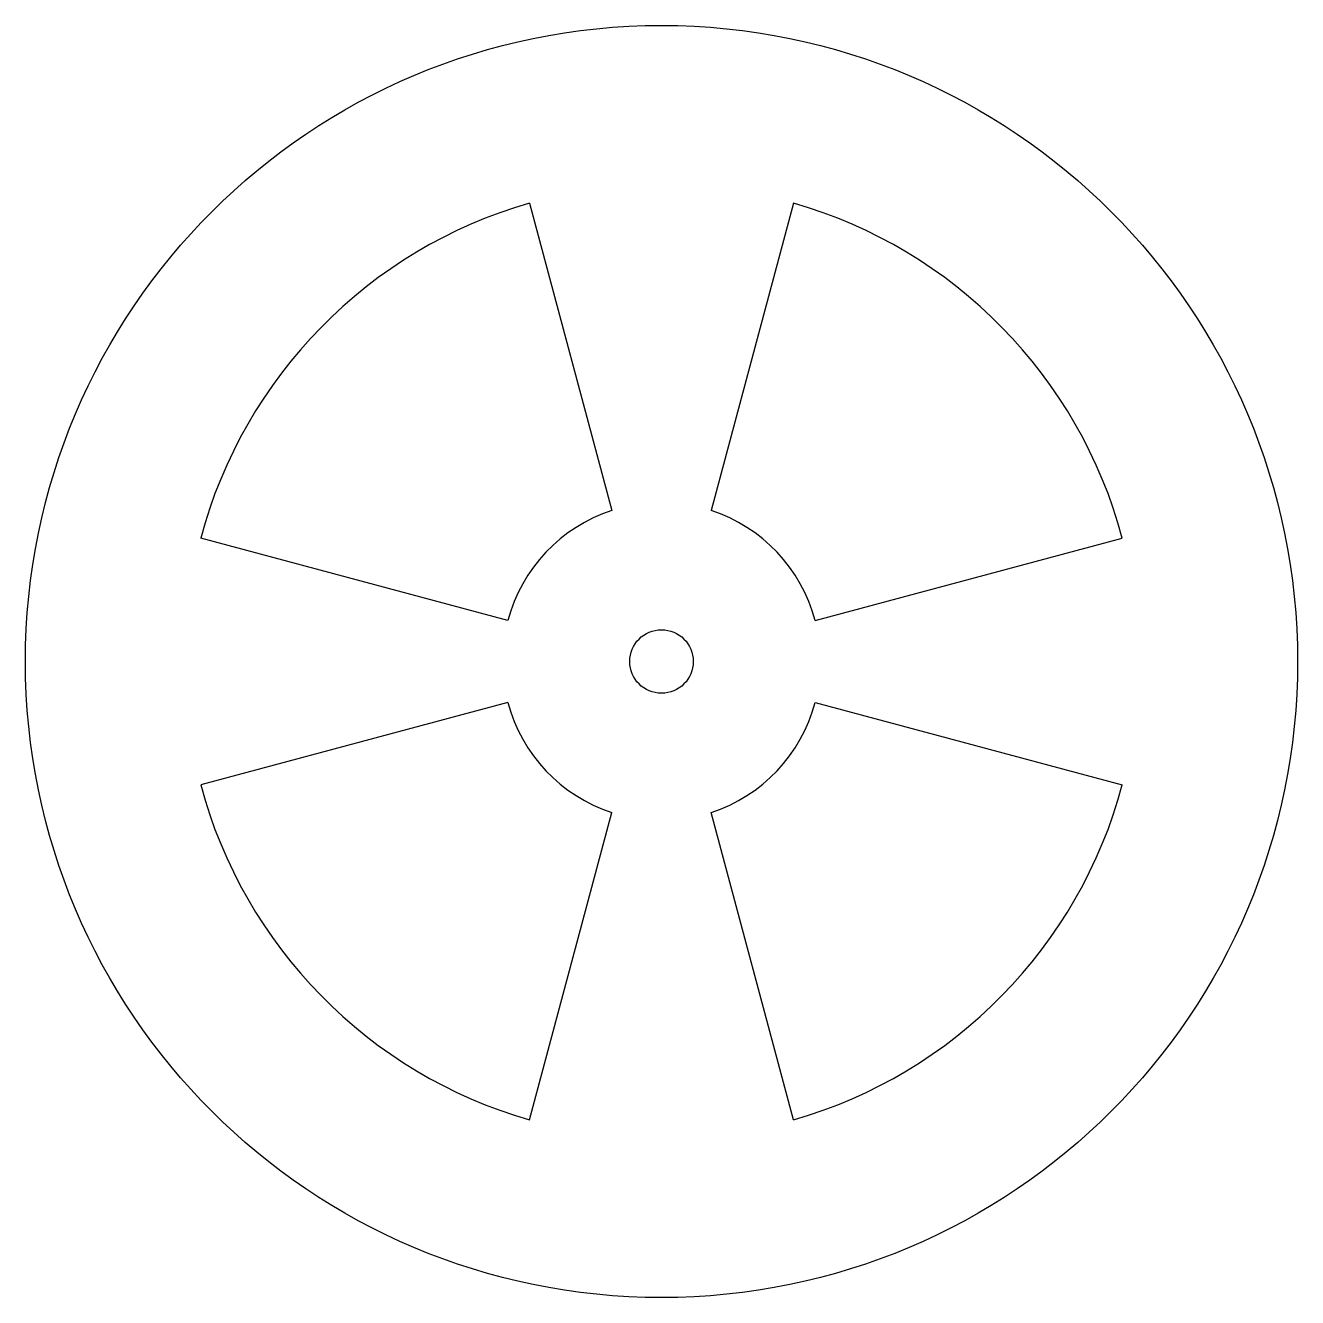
# Model space of a CAD drawing. Header units: millimetres. Extents: x -40 to 40, y -40 to 40.
import ezdxf

# ---------------------------------------------------------------- set-up
doc = ezdxf.new("R2010")
doc.units = ezdxf.units.MM

msp = doc.modelspace()

# ---------------------------------------------------------------- linework, layer by layer
at = {"color": 7, "linetype": 'Continuous', "lineweight": 25}
for p, q in [((-8.307, 28.827), (-3.128, 9.498)), ((8.307, 28.827), (3.128, 9.498)), ((-9.659, 2.588), (-28.978, 7.765)), ((9.659, 2.588), (28.978, 7.765)), ((-9.659, -2.588), (-28.978, -7.765)), ((9.659, -2.588), (28.978, -7.765)), ((-8.307, -28.827), (-3.128, -9.498)), ((8.307, -28.827), (3.128, -9.498))]:
    msp.add_line(p, q, dxfattribs=at)
for radius in [40, 2]:
    msp.add_circle((0, 0), radius, dxfattribs=at)
for radius, start, end in [(30, 106.07494, 165), (30, 15, 73.92506), (10, 108.22634, 165), (10, 15, 71.77366), (10, 195, 251.77366), (10, 288.22634, 345), (30, 195, 253.92506), (30, 286.07494, 345)]:
    msp.add_arc((0, 0), radius, start, end, dxfattribs=at)

doc.saveas('drawing.dxf')
